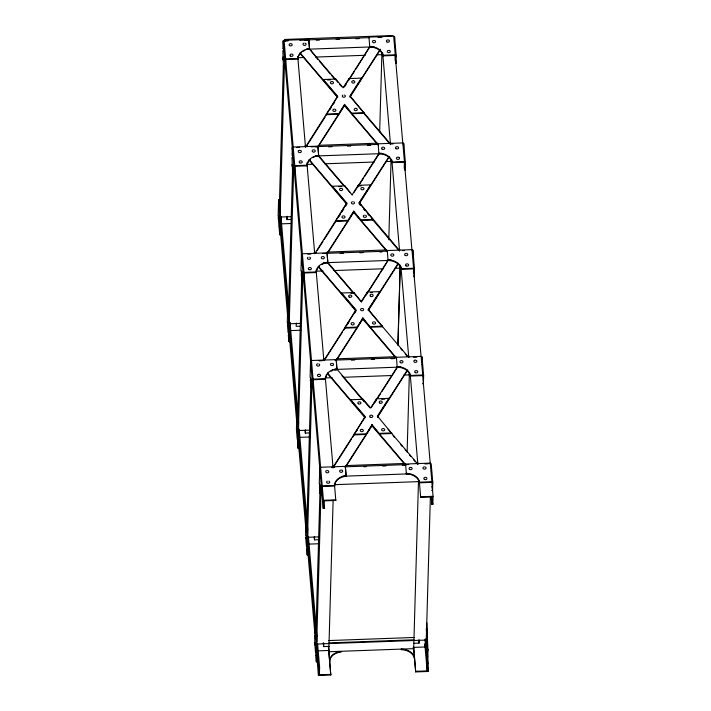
<?xml version="1.0" encoding="UTF-8"?>
<svg xmlns="http://www.w3.org/2000/svg" width="711" height="711" viewBox="0 0 711 711"><rect width="100%" height="100%" fill="white"/><g stroke="black" fill="none" stroke-linecap="round" stroke-linejoin="round"><path stroke-width="1.07" d="M283.307 48.828C283.405 46.553 283.689 52.445 283.378 50.703M293.35 166.027L293.403 165.343L293.456 168.169M297.731 439.771L297.785 439.096L297.829 441.922M302.504 272.757L302.557 272.073L302.602 274.899M306.876 546.51L306.93 545.826L306.974 548.652M278.117 216.126L278.588 199.827L279.512 199.791L280.312 209.105A13.251 0.747 87.9 0 0 280.872 226.56L280.641 234.701M301.295 52.543A13.251 9.972 1.6 0 0 297.998 59.093L285.653 59.537L285.413 67.687L284.489 67.723A13.251 0.747 87.9 0 0 283.458 66.558L282.845 50.739M282.907 48.561L283.129 40.962L284.071 40.314L308.77 39.416L309.552 49.335L308.77 39.416M279.405 203.346L283.351 65.439M284.427 64.817L280.072 217.068L291.394 216.651M280.623 235.314L279.716 234.737L279.947 226.587A13.251 0.747 87.9 0 1 279.379 209.132L278.588 199.827M284.489 67.723L284.72 59.573L283.129 40.962M280.818 220.543L280.952 216.117M291.457 219.415L287.022 219.575L287.111 216.26M287.271 322.856L287.733 306.557L288.657 306.53M291.999 157.469L292.612 173.288A13.251 0.747 87.9 0 1 293.643 174.453L294.567 174.417L294.798 166.267L307.152 165.823A13.251 9.972 1.6 0 1 310.44 159.273M292.061 155.291L292.274 147.692L293.216 147.044L317.924 146.146L318.688 156.358L342.969 184.851M288.524 311.187L292.559 169.973M293.616 170.453L289.226 323.807L300.549 323.398M289.768 342.044L288.862 341.467L289.093 333.317A13.251 0.747 87.9 0 1 288.533 315.871L280.036 216.597M293.643 174.453L293.874 166.303L292.274 147.692M289.972 327.3L290.097 322.865M289.786 341.431L290.026 333.29A13.251 0.747 87.9 0 1 289.457 315.835L280.961 216.562M297.998 59.093L298.016 58.48A13.251 9.972 1.6 0 1 309.569 48.721M296.265 323.007L296.167 326.322L300.611 326.162M296.416 429.586L296.887 413.287L297.811 413.26M300.957 270.713L301.428 254.422L302.371 253.774L327.069 252.876L327.842 263.097L352.834 292.434M297.642 419.037L301.811 273.406M302.699 279.405L298.38 430.546L309.703 430.137M298.922 448.774L298.016 448.197L298.247 440.056A13.251 0.747 87.9 0 1 297.678 422.601L289.128 322.643M319.595 266.003A13.251 9.972 1.6 0 0 316.297 272.553L303.952 272.997L303.713 281.147L302.788 281.183L303.019 273.033L301.428 254.422M306.468 49.112L309.552 49.006L318.11 59.671M299.091 435.159L299.251 429.622M298.94 448.161L299.171 440.02A13.251 0.747 87.9 0 1 298.611 422.565L290.052 322.607M307.152 165.823L307.17 165.21A13.251 9.972 1.6 0 1 318.715 155.46M309.756 432.919L305.321 433.079L305.419 429.764M305.597 535.232L306.032 520.025L306.956 519.99M310.112 377.443L310.574 361.152L311.525 360.504L336.223 359.615L336.987 369.844L334.934 369.916M306.796 525.776L310.956 380.145M318.697 156.065L317.924 146.146M311.853 386.144L307.525 537.294L318.848 536.885M308.076 555.504L307.161 554.927L307.401 546.786A13.251 0.747 87.9 0 1 306.832 529.331L298.318 429.8M328.74 372.733A13.251 9.972 1.6 0 0 325.451 379.283L313.098 379.736L312.867 387.877L311.942 387.913L312.173 379.763L310.574 361.152M308.219 543.026L308.37 537.48M308.094 554.9L308.325 546.75A13.251 0.747 87.9 0 1 307.756 529.295L299.242 429.764M316.297 272.553L316.315 271.94A13.251 9.972 1.6 0 1 327.869 262.19M323.336 80.121L323.354 79.508L335.708 79.063L343.137 87.791L349.039 78.574L361.392 78.13L361.375 78.743M323.354 79.508L337.672 96.323L326.296 114.667L338.64 114.222L344.559 104.401L351.981 113.733L364.325 113.289L350.025 95.869L361.392 78.13M318.91 539.676L314.475 539.836L314.573 536.521M319.266 484.191L319.452 477.668M319.515 475.499L319.728 467.891L320.67 467.251L345.368 466.354L346.15 476.272A13.251 9.972 1.6 0 0 334.597 486.031L322.252 486.475L322.021 494.625L321.088 494.652A13.251 0.747 87.9 0 0 320.057 493.496L319.443 486.253M316.04 629.208L320.11 486.893M327.069 252.876L327.851 262.794A13.251 9.972 1.6 0 0 324.767 263.346M316.742 641.829L320.999 492.892M317.222 662.252L316.315 661.674L316.546 653.525A13.251 0.747 87.9 0 1 315.986 636.069L307.499 536.947M321.088 494.652L321.328 486.511L319.728 467.891M317.462 646.45L317.524 644.237M317.239 661.639L317.47 653.489A13.251 0.747 87.9 0 1 316.91 636.034L316.111 626.729L315.186 626.764L314.715 643.055L315.56 652.911M325.451 379.283L325.469 378.67A13.251 9.972 1.6 0 1 337.014 368.92M328.482 647.197L330.793 675.006L318.439 675.45L318.679 667.3L316.777 645.206M323.452 500.286L335.796 499.842L335.788 500.446L324.358 500.864L324.145 508.401L323.221 508.436L323.452 500.286L303.944 272.722M332.49 186.86L332.508 186.255L344.853 185.802L352.274 195.143M335.69 79.668L335.708 79.063M330.811 674.392L319.39 674.801L319.603 667.274L317.613 644.068M305.552 147.035L337.672 96.323M332.508 186.255L346.826 203.062L335.441 221.414L347.795 220.961L353.714 211.14L361.126 220.481L373.479 220.028L359.179 202.617L370.538 184.878L358.193 185.322L352.292 194.53M329.175 646.388L323.629 646.592L323.718 643.268M336.223 359.615L336.996 369.533A13.251 9.972 1.6 0 0 333.921 370.084M333.13 500.162L328.793 651.738L413.695 648.654L418.53 479.605M317.888 147.195L344.524 105.619L344.559 104.401M334.597 486.031L334.614 485.417A13.251 9.972 1.6 0 1 346.168 475.659M341.635 293.607L341.653 292.994L354.007 292.55L361.428 301.882L327.86 262.492L325.798 262.563M344.835 186.415L344.853 185.802M349.021 79.188L349.039 78.574M314.706 253.774L346.826 203.062M341.653 292.994L355.98 309.8L344.595 328.153L356.94 327.709L362.859 317.888L370.28 327.22L382.634 326.776L368.325 309.356L379.692 291.617L367.338 292.061L361.446 301.277M345.368 466.354L345.342 467.429L371.977 425.845L372.013 424.627L379.434 433.968L391.779 433.514L377.479 416.095L388.846 398.356L376.492 398.809L370.591 408.016L363.161 399.289L350.807 399.742L350.79 400.346M327.629 253.018L353.678 212.358L353.714 211.14M354.007 292.55L353.989 293.154L350.896 293.27M358.193 185.322L358.175 185.935L361.259 185.82M399.609 250.699L359.179 202.617M350.807 399.742L365.125 416.548L353.749 434.892L366.094 434.448L372.013 424.627M368.965 37.701L368.973 37.088L393.681 36.19L394.587 36.768L396.178 55.387L395.947 63.528A13.251 0.747 87.9 0 0 395.627 60.817M373.879 46.668L369.756 46.819L355.536 69.607M395.112 60.506L395.254 55.414L382.909 55.867A13.251 9.972 1.6 0 0 369.756 47.006L369.773 46.393A13.251 9.972 1.6 0 1 382.927 55.254L395.272 54.809L396.178 55.387M336.783 359.757L362.823 319.106L362.859 317.888M363.143 399.902L363.161 399.289M367.32 292.674L367.338 292.061M370.52 185.482L370.538 184.878M368.325 309.356L368.289 310.574L398.613 263.248M404.888 168.294A13.251 0.747 87.9 0 1 405.101 170.258L405.332 162.117L403.732 143.498L402.826 142.92L378.128 143.818L378.11 144.431L344.542 105.006L317.906 146.59M379.665 131.899L381.931 52.632M382.909 55.867L382.927 55.254M376.475 399.413L376.492 398.809M379.674 292.23L379.692 291.617M377.479 416.095L377.461 416.708L407.181 370.315M414.14 275.93A13.251 0.747 87.9 0 1 414.246 276.988L414.477 268.847L412.887 250.228L411.98 249.65L387.282 250.548L387.264 251.161L353.696 211.754L327.051 253.329M391.148 260.19L388.064 260.306L380.349 272.926M413.438 272.953L413.553 268.882L401.208 269.327A13.251 9.972 1.6 0 0 388.055 260.466L388.073 259.853A13.251 9.972 1.6 0 1 401.226 268.714L413.571 268.269L414.477 268.847M388.784 239.74L391.086 159.371M394.463 41.114L394.587 36.768M404.23 168.258L404.408 162.144L392.054 162.597L392.072 161.984A13.251 9.972 1.6 0 0 378.927 153.123L378.892 154.171L364.69 176.346M388.828 398.969L388.846 398.356M422.476 383.753L423.401 383.727L423.632 375.577L422.032 356.958L421.125 356.38L396.427 357.278L396.409 357.891L362.841 318.492L336.205 360.077M397.902 344.684L400.115 267.46L400.177 268.154L394.658 268.358M397.964 345.386L400.257 265.096M403.546 150.021L403.732 143.498M401.208 269.327L401.226 268.714M431.621 490.501L432.546 490.466L432.786 482.316L431.186 463.705L430.279 463.128L405.581 464.025L405.546 465.243L371.977 425.845M431.853 482.351L419.508 482.796A13.251 9.972 1.6 0 0 406.363 473.944L406.381 473.33A13.251 9.972 1.6 0 1 419.526 482.191L431.87 481.738L432.786 482.316M407.119 452.125L409.385 372.857M412.727 255.658L412.887 250.228M422.707 375.612L410.354 376.057L410.371 375.444A13.251 9.972 1.6 0 0 397.227 366.583L397.191 367.658L381.807 391.681M421.97 359.135L422.032 356.958M419.508 482.796L419.526 482.191M426.191 639.029L428.28 663.327L428.04 671.477L415.695 671.922L413.624 647.01M433.052 496.314L432.821 504.463L431.897 504.49L432.11 496.953L420.69 497.371L420.708 496.758L433.052 496.314L431.826 481.951M413.482 643.331L419.028 643.126L419.126 639.811M425.302 639.225L425.089 646.983L412.993 647.419M426.52 626.915L426.644 622.578L427.444 631.883A13.251 0.747 87.9 0 0 428.004 649.339L427.773 657.479M430.386 496.633L426.28 640.06L316.679 644.033M426.964 653.445L427.08 649.365A13.251 0.747 87.9 0 1 426.511 631.919L426.253 628.808M415.713 671.317L427.133 670.9L427.347 663.363L425.267 639.065M292.461 155.256L292.63 157.931L292.532 157.433M297.091 419.837L297.269 422.512L297.091 420.503M296.834 429L297.002 431.684L296.843 430.066M311.658 379.185L311.809 381.896L311.729 381.372M306.245 526.567L306.414 529.251L306.317 528.744M305.988 535.73L306.13 538.44L306.05 537.916M316.031 652.947L316.199 655.622L316.102 655.124M394.961 46.882L394.961 45.602M395.663 54.8L395.76 57.253M414.158 270.82L414.158 269.531M315.408 633.083L315.551 636.016L315.444 635.154M422.227 364.299L422.37 365.01M431.381 471.046L431.559 472.531M427.666 651.436L427.666 649.623M343.715 87.48L369.756 46.819M306.13 146.715L325.158 117.022M326.34 115.164L327.531 113.316M329.913 109.601L331.104 107.743M333.477 104.037L334.668 102.18M344.879 86.235L346.061 84.387M348.434 80.69L354.354 71.456M380.323 49.157L350.008 96.483L390.455 143.96M349.99 97.087L380.305 49.77M354.042 192.379L378.91 153.558L381.994 153.452M317.07 250.672L323.007 241.393M324.198 239.545L336.09 220.979M338.472 217.273L340.249 214.491M342.035 211.7L343.822 208.918M345.599 206.137L346.79 204.279L309.178 160.135M357.58 187.437L363.499 178.194M359.162 203.222L388.881 156.829M389.459 156.509L359.144 203.835L360.557 205.497M323.861 360.521L355.962 310.414L318.35 266.27M361.428 301.882L388.064 260.306M325.62 358.344L342.267 332.366M343.457 330.508L345.244 327.727M347.021 324.945L349.403 321.23M354.753 312.876L355.944 311.027L318.332 266.874M366.138 295.101L367.329 293.252M368.511 291.403L379.167 274.775M398.036 263.568L368.307 309.969L408.763 357.446M333.006 467.26L365.107 417.153L327.495 373.008M371.169 407.705L397.209 367.045L400.302 366.938M332.988 467.874L351.421 439.105M352.612 437.256L354.389 434.465M356.175 431.684L357.366 429.826M374.697 402.773L376.475 400M377.657 398.151L380.616 393.53M345.359 466.816L371.995 425.24L405.563 464.63M377.443 417.321L407.759 369.996M284.231 58.64L284.302 61.439M284.72 59.573L285.662 58.924L298.016 58.48M293.874 166.303L294.816 165.663L307.17 165.21M303.019 273.033L303.97 272.393L316.315 271.94M312.173 379.763L313.116 379.123L325.469 378.67M321.328 486.511L322.27 485.862L334.614 485.417M392.552 35.55L284.8 39.452L284.96 41.318M284.053 40.74L288.168 40.589M299.713 40.172L369.178 37.656M378.003 37.336L381.843 37.23M285.129 40.883L288.346 40.767M304.459 40.189L308.752 40.029M316.235 40.18L319.541 40.065M336.081 39.461L339.387 39.345M355.927 38.741L359.233 38.625M307.125 49.237L373.284 46.837M282.658 57.253L283.591 57.218M298.069 57.707L303.588 57.511M315.711 57.067L365.33 55.271M376.359 54.871L381.869 54.667L381.816 53.974M283.458 66.558L284.382 66.523A13.251 0.747 87.9 0 1 284.542 64.354M327.451 79.97L330.544 79.854M326.313 114.062L338.658 113.609M351.998 113.129L364.343 112.676M304.948 145.808L307.152 145.728M319.248 145.293L377.514 143.178M388.508 142.787L390.712 142.707M311.071 146.839L378.332 144.395M390.997 143.96L393.147 143.88M296.425 147.541L299.642 147.426M315.755 146.839L317.906 146.759M328.695 146.804L332.001 146.688M347.439 146.128L350.745 146.004M367.285 145.408L370.591 145.284M315.622 155.86L318.706 155.745L350.132 192.628M316.279 155.985L382.438 153.585M307.223 164.445L312.733 164.25M324.865 163.806L374.484 162.01M385.513 161.61L391.023 161.415L390.961 160.713M392.072 161.984L404.426 161.539L405.332 162.117M292.612 173.288L293.536 173.253A13.251 0.747 87.9 0 1 293.696 171.084M338.658 186.638L341.751 186.531M279.379 209.132L280.312 209.105M335.459 220.801L347.812 220.357M361.144 219.868L373.497 219.423M280.729 223.867L290.621 223.512M279.947 226.587L280.872 226.56M314.102 252.565L316.297 252.485M327.3 252.085L386.668 249.934M397.662 249.534L399.866 249.454M322.936 253.48L387.477 251.143M402.293 250.61L404.443 250.539M307.721 254.191L310.947 254.076M340.054 253.471L343.36 253.347M359.899 252.752L363.205 252.627M379.745 252.032L381.949 251.952M323.221 262.803L391.583 260.324M316.377 271.193L322.99 270.953M334.019 270.553L383.638 268.758M301.224 273.815L301.757 280.018L302.682 279.992A13.251 0.747 87.9 0 1 302.779 278.365M370.413 292.559L372.466 292.488M288.533 315.871L289.457 315.835M344.613 327.54L356.958 327.096M370.298 326.616L382.651 326.162M290.977 330.579L300.877 330.224M289.093 333.317L290.026 333.29M323.256 359.322L325.451 359.242M336.445 358.842L395.823 356.691M406.816 356.291L409.012 356.211M334.881 360.122L396.631 357.882M413.589 357.269L416.815 357.153M319.017 360.841L322.243 360.726M351.403 360.13L354.709 360.015M371.249 359.411L374.564 359.295M391.103 358.691L394.409 358.575M334.952 369.302L337.005 369.231L369.898 407.83M332.375 369.551L399.635 367.107M325.522 377.932L332.144 377.692M344.266 377.257L391.681 375.532M403.812 375.097L409.323 374.893L409.269 374.199M410.371 375.444L422.725 374.999L423.632 375.577M310.289 379.514L310.911 386.757L311.836 386.722A13.251 0.747 87.9 0 1 311.88 385.824M381.62 399.226L384.713 399.12M297.678 422.601L298.611 422.565M353.767 434.288L366.112 433.834M379.452 433.355L391.797 432.91M300.131 437.336L310.023 436.981M298.247 440.056L299.171 440.02M332.41 466.078L334.605 465.998M345.599 465.598L404.977 463.448M415.971 463.048L418.166 462.968M345.137 466.825L408.781 464.514M424.894 463.936L428.111 463.812M331.397 467.474L334.614 467.358M363.863 466.754L366.067 466.674M382.607 466.078L385.913 465.954M402.453 465.358L405.768 465.234M342.631 476.254L408.789 473.855M334.677 484.68L418.477 481.64L418.415 480.938M320.057 493.496L320.99 493.461A13.251 0.747 87.9 0 1 321.025 492.572M306.832 529.331L307.756 529.295M309.285 544.093L319.177 543.737M307.401 546.786L308.325 546.75M426.511 631.919L427.444 631.883M315.986 636.069L316.91 636.034M328.678 640.567L414.086 637.474M317.337 650.885L329.433 650.449M427.08 649.365L428.004 649.339M316.546 653.525L317.47 653.489M318.679 667.3L319.603 667.274M427.347 663.363L428.28 663.327M309.552 49.006L338.125 82.529M339.547 84.209L341.689 86.724M319.532 61.35L330.251 73.917M331.682 75.597L334.534 78.948M363.472 112.916L389.735 143.738M300.042 52.783L337.654 96.927M300.024 53.396L337.636 97.54M344.524 105.619L378.092 145.017M363.401 208.83L364.814 210.492M367.658 213.824L369.08 215.495M371.915 218.828L398.88 250.476M309.196 159.522L346.808 203.675M353.678 212.358L387.246 251.756M400.933 348.888L402.355 350.559M405.19 353.891L406.612 355.553M362.823 319.106L395.68 357.66M388.108 429.204L417.908 464.185M341.991 375.71L364.13 401.697M393.059 435.647L394.472 437.309M400.862 444.802L402.284 446.472M405.119 449.805L406.541 451.467M409.376 454.8L410.798 456.471M413.633 459.795L415.055 461.466M327.478 373.622L365.09 417.766M404.915 163.983L404.915 161.415M426.955 631.564L426.955 628.995M283.147 60.133L283.094 57.307L283.094 59.537M292.265 166.596C292.674 167.894 292.061 161.353 292.221 165.885M301.42 273.335C301.82 274.606 301.215 268.011 301.375 272.615M310.565 380.065C310.974 381.363 310.36 374.715 310.52 379.345M393.681 36.19L395.272 54.809M402.826 142.92L404.426 161.539M411.98 249.65L413.571 268.269M421.125 356.38L422.725 374.999M430.279 463.128L431.87 481.738M395.263 55.547L402.844 143.924M404.355 161.593L411.936 249.97M413.544 268.749L421.028 356.015M422.636 374.795L430.306 464.274M432.635 502.25L432.821 504.463M431.23 496.758L431.897 504.49M382.634 52.676L390.49 144.369M391.823 159.833L399.564 251.027M400.897 266.492L408.772 357.571M410.194 374.137L417.846 464.23M419.268 480.805L420.69 497.371M427.666 667.06L428.04 671.477M424.831 644.068L427.133 670.9M368.973 37.088L369.756 47.006M378.128 143.818L378.91 153.736A13.251 9.972 1.6 0 1 392.054 162.597M387.282 250.548L388.055 260.466M396.427 357.278L397.209 367.196A13.251 9.972 1.6 0 1 410.354 376.057M405.581 464.025L406.363 473.944M418.779 640.22L419.028 643.126M413.935 640.513L413.873 639.811L328.971 642.886L329.033 643.588M413.615 647.623L415.695 671.922M345.35 466.967L346.15 476.272M297.713 56.365L305.481 146.955M306.912 162.908L314.68 253.498M316.102 270.064L323.869 360.646M325.291 377.221L333.05 467.802M334.57 485.48L335.788 500.446M284.071 40.314L285.662 58.924M285.662 59.52L303.97 272.393M323.861 505.086L324.145 508.401M285.244 65.456L292.532 150.519M294.141 169.298L301.82 258.777M303.233 275.344L311.098 367.036M312.52 383.602L320.19 473.082M321.701 490.759L323.221 508.436M328.42 647.383L330.793 675.006M286.853 217.628L287.022 219.575M305.152 431.142L305.321 433.079M314.226 536.929L314.475 539.836M323.292 642.708L323.629 646.592M308.423 536.921L316.093 626.4M318.91 669.282L319.39 674.801M280.463 232.47L287.564 315.329M289.75 340.729L296.567 420.272M298.736 446.588L306.13 531.846M307.623 549.425L314.84 633.474M315.035 635.678L315.32 638.993M316.742 655.569L318.439 675.45M278.214 217.219L279.716 234.737M287.457 325.043L288.115 332.712M288.302 334.899L288.862 341.467M296.514 430.679L297.26 439.442M297.447 441.629L298.016 448.197M305.659 537.409L306.414 546.172M306.601 548.359L307.161 554.927M315.755 655.107L316.315 661.674M319.674 486.084L319.701 484.244L319.852 486.644M294.043 170.747A13.251 0.747 87.9 0 1 294.567 174.417M312.813 157.709A13.251 9.972 1.6 0 1 314.173 157.095M300.477 150.439A1.546 1.164 1.6 0 1 301.037 152.181A1.546 1.164 1.6 0 1 298.673 152.27A1.546 1.164 1.6 0 1 298.94 150.492M299.295 150.368A1.546 1.164 1.6 0 1 300.095 150.332M313.986 149.834A1.546 1.164 1.6 0 1 315.009 151.594A1.546 1.164 1.6 0 1 312.485 151.683A1.546 1.164 1.6 0 1 313.195 149.861M374.315 40.429A1.546 1.164 1.6 0 1 375.328 42.189A1.546 1.164 1.6 0 1 372.804 42.287A1.546 1.164 1.6 0 1 373.515 40.465M389.104 50.401A1.546 1.164 1.6 0 1 390.046 52.241A1.546 1.164 1.6 0 1 387.442 52.081A1.546 1.164 1.6 0 1 388.695 50.374M393.592 254.405A1.546 1.164 1.6 0 1 392.543 256.191A1.546 1.164 1.6 0 1 390.819 254.689A1.546 1.164 1.6 0 1 393.325 254.174M416.37 360.397A1.546 1.164 1.6 0 1 416.317 362.183A1.546 1.164 1.6 0 1 413.998 361.801A1.546 1.164 1.6 0 1 414.86 360.148M415.251 360.095A1.546 1.164 1.6 0 1 415.651 360.122M285.2 65.723A13.251 0.747 87.9 0 1 285.413 67.687M302.415 51.707A13.251 9.972 1.6 0 1 305.019 50.365M305.223 43.202A1.546 1.164 1.6 0 1 305.703 45.024A1.546 1.164 1.6 0 1 303.25 44.873A1.546 1.164 1.6 0 1 304.041 43.131M312.44 384.598A13.251 0.747 87.9 0 1 312.867 387.877M310.911 386.757A13.251 0.747 87.9 0 1 311.942 387.913M331.113 371.169A13.251 9.972 1.6 0 1 332.472 370.564M318.777 363.899A1.546 1.164 1.6 0 1 319.257 365.721A1.546 1.164 1.6 0 1 316.804 365.57A1.546 1.164 1.6 0 1 317.595 363.828M332.295 363.294A1.546 1.164 1.6 0 1 333.308 365.054A1.546 1.164 1.6 0 1 330.784 365.143A1.546 1.164 1.6 0 1 331.495 363.321M318.492 374.297A1.546 1.164 1.6 0 1 320.528 375.55A1.546 1.164 1.6 0 1 318.19 376.395A1.546 1.164 1.6 0 1 318.137 374.43M431.924 486.591A13.251 0.747 87.9 0 1 432.546 490.466M424.805 466.869A1.546 1.164 1.6 0 1 425.827 468.629A1.546 1.164 1.6 0 1 423.294 468.718A1.546 1.164 1.6 0 1 424.005 466.896M303.295 277.868A13.251 0.747 87.9 0 1 303.713 281.147M301.757 280.018A13.251 0.747 87.9 0 1 302.788 281.183M321.959 264.439A13.251 9.972 1.6 0 1 323.318 263.825M309.632 257.169A1.546 1.164 1.6 0 1 310.192 258.911A1.546 1.164 1.6 0 1 307.827 259A1.546 1.164 1.6 0 1 308.085 257.222M323.141 256.564A1.546 1.164 1.6 0 1 324.163 258.324A1.546 1.164 1.6 0 1 321.63 258.413A1.546 1.164 1.6 0 1 322.341 256.591M321.701 491.905A13.251 0.747 87.9 0 1 322.021 494.625M327.549 470.54A1.546 1.164 1.6 0 1 328.571 472.3A1.546 1.164 1.6 0 1 326.038 472.388A1.546 1.164 1.6 0 1 326.749 470.566M342.426 470.549A1.546 1.164 1.6 0 1 341.369 472.326A1.546 1.164 1.6 0 1 339.654 470.833A1.546 1.164 1.6 0 1 342.16 470.318M328.829 481.116A1.546 1.164 1.6 0 1 329.389 482.858A1.546 1.164 1.6 0 1 327.024 482.938A1.546 1.164 1.6 0 1 327.282 481.169M399.235 157.638A1.546 1.164 1.6 0 1 398.187 159.424A1.546 1.164 1.6 0 1 396.462 157.922A1.546 1.164 1.6 0 1 398.969 157.407M365.543 215.202A1.546 1.164 1.6 0 1 366.023 217.015A1.546 1.164 1.6 0 1 363.579 216.864A1.546 1.164 1.6 0 1 364.37 215.122M353.651 201.8A1.546 1.164 1.6 0 1 354.122 203.622A1.546 1.164 1.6 0 1 351.678 203.47A1.546 1.164 1.6 0 1 352.469 201.728M341.769 188.406A1.546 1.164 1.6 0 1 342.151 190.299A1.546 1.164 1.6 0 1 339.662 189.89A1.546 1.164 1.6 0 1 340.978 188.282M343.804 215.868A1.546 1.164 1.6 0 1 344.817 217.628A1.546 1.164 1.6 0 1 342.293 217.717A1.546 1.164 1.6 0 1 343.004 215.895M363.134 187.633A1.546 1.164 1.6 0 1 363.517 189.526A1.546 1.164 1.6 0 1 361.028 189.117A1.546 1.164 1.6 0 1 362.343 187.508M383.469 428.582A1.546 1.164 1.6 0 1 384.411 430.422A1.546 1.164 1.6 0 1 381.807 430.262A1.546 1.164 1.6 0 1 383.06 428.555M362.103 429.355A1.546 1.164 1.6 0 1 363.045 431.195A1.546 1.164 1.6 0 1 360.441 431.035A1.546 1.164 1.6 0 1 361.703 429.328M374.315 321.834A1.546 1.164 1.6 0 1 375.337 323.594A1.546 1.164 1.6 0 1 372.804 323.692A1.546 1.164 1.6 0 1 373.515 321.87M362.414 308.441A1.546 1.164 1.6 0 1 363.437 310.2A1.546 1.164 1.6 0 1 360.904 310.298A1.546 1.164 1.6 0 1 361.623 308.476M352.949 322.616A1.546 1.164 1.6 0 1 353.971 324.376A1.546 1.164 1.6 0 1 351.438 324.465A1.546 1.164 1.6 0 1 352.149 322.643M356.735 108.632A1.546 1.164 1.6 0 1 356.335 110.569A1.546 1.164 1.6 0 1 354.167 109.45A1.546 1.164 1.6 0 1 356.398 108.454M344.497 95.061A1.546 1.164 1.6 0 1 345.057 96.803A1.546 1.164 1.6 0 1 342.693 96.883A1.546 1.164 1.6 0 1 342.951 95.114M332.233 81.561A1.546 1.164 1.6 0 1 333.175 83.409A1.546 1.164 1.6 0 1 330.571 83.24A1.546 1.164 1.6 0 1 331.833 81.534M335.37 109.405A1.546 1.164 1.6 0 1 335.085 111.298A1.546 1.164 1.6 0 1 332.819 110.427A1.546 1.164 1.6 0 1 334.65 109.13M353.598 80.787A1.546 1.164 1.6 0 1 354.54 82.627A1.546 1.164 1.6 0 1 351.936 82.467A1.546 1.164 1.6 0 1 353.198 80.761M278.534 215.54L278.685 218.241L278.534 215.54M278.792 206.377L278.943 209.078L278.792 206.377M279.432 226.009L279.583 228.72L279.432 226.009M287.679 322.27L287.831 324.98L287.679 322.27M287.946 313.107L288.097 315.808L287.946 313.107M288.577 332.739L288.728 335.45L288.577 332.739M301.606 261.986L301.757 264.688L301.606 261.986M310.76 368.716L310.911 371.418L310.76 368.716M315.133 642.477L315.284 645.179L315.133 642.477M319.914 475.455L320.057 478.165L319.914 475.455M320.812 485.924L320.954 488.635L320.812 485.924M329.593 661.194L329.575 661.799A13.251 9.972 1.6 0 1 341.129 652.049L341.138 651.436A13.251 9.972 1.6 0 0 329.593 661.194M401.351 649.107L401.333 649.712A13.251 9.972 1.6 0 1 414.477 658.573L414.495 657.968A13.251 9.972 1.6 0 0 401.351 649.107M299.669 162.81A1.546 1.164 1.6 0 0 302.211 162.188A1.546 1.164 1.6 0 0 300.193 160.837A1.546 1.164 1.6 0 0 299.669 162.81M386.882 41.931A1.546 1.164 1.6 0 0 389.415 41.318A1.546 1.164 1.6 0 0 387.406 39.958A1.546 1.164 1.6 0 0 386.882 41.931M405.181 255.391A1.546 1.164 1.6 0 0 407.714 254.778A1.546 1.164 1.6 0 0 405.705 253.418A1.546 1.164 1.6 0 0 405.181 255.391M406.079 265.861A1.546 1.164 1.6 0 0 408.612 265.247A1.546 1.164 1.6 0 0 406.603 263.888A1.546 1.164 1.6 0 0 406.079 265.861M400.435 362.628A1.546 1.164 1.6 0 0 402.977 362.015A1.546 1.164 1.6 0 0 400.96 360.655A1.546 1.164 1.6 0 0 400.435 362.628M415.224 372.591A1.546 1.164 1.6 0 0 417.766 371.977A1.546 1.164 1.6 0 0 415.757 370.627A1.546 1.164 1.6 0 0 415.224 372.591M289.626 45.602A1.546 1.164 1.6 0 0 292.159 44.989A1.546 1.164 1.6 0 0 290.15 43.638A1.546 1.164 1.6 0 0 289.626 45.602M290.523 56.08A1.546 1.164 1.6 0 0 293.056 55.458A1.546 1.164 1.6 0 0 291.048 54.107A1.546 1.164 1.6 0 0 290.523 56.08M409.589 469.367A1.546 1.164 1.6 0 0 412.122 468.753A1.546 1.164 1.6 0 0 410.114 467.403A1.546 1.164 1.6 0 0 409.589 469.367M424.378 479.338A1.546 1.164 1.6 0 0 426.92 478.725A1.546 1.164 1.6 0 0 424.902 477.365A1.546 1.164 1.6 0 0 424.378 479.338M308.823 269.54A1.546 1.164 1.6 0 0 311.356 268.927A1.546 1.164 1.6 0 0 309.347 267.567A1.546 1.164 1.6 0 0 308.823 269.54M396.027 148.661A1.546 1.164 1.6 0 0 398.569 148.048A1.546 1.164 1.6 0 0 396.551 146.688A1.546 1.164 1.6 0 0 396.027 148.661M382.136 149.168A1.546 1.164 1.6 0 0 384.678 148.546A1.546 1.164 1.6 0 0 382.66 147.195A1.546 1.164 1.6 0 0 382.136 149.168M370.244 417.188A1.546 1.164 1.6 0 0 372.786 416.575A1.546 1.164 1.6 0 0 370.769 415.215A1.546 1.164 1.6 0 0 370.244 417.188M358.362 403.786A1.546 1.164 1.6 0 0 360.904 403.173A1.546 1.164 1.6 0 0 358.886 401.822A1.546 1.164 1.6 0 0 358.362 403.786M379.727 403.013A1.546 1.164 1.6 0 0 382.26 402.399A1.546 1.164 1.6 0 0 380.252 401.048A1.546 1.164 1.6 0 0 379.727 403.013M349.208 297.047A1.546 1.164 1.6 0 0 351.749 296.434A1.546 1.164 1.6 0 0 349.732 295.074A1.546 1.164 1.6 0 0 349.208 297.047M370.573 296.274A1.546 1.164 1.6 0 0 373.115 295.66A1.546 1.164 1.6 0 0 371.098 294.301A1.546 1.164 1.6 0 0 370.573 296.274"/></g></svg>
